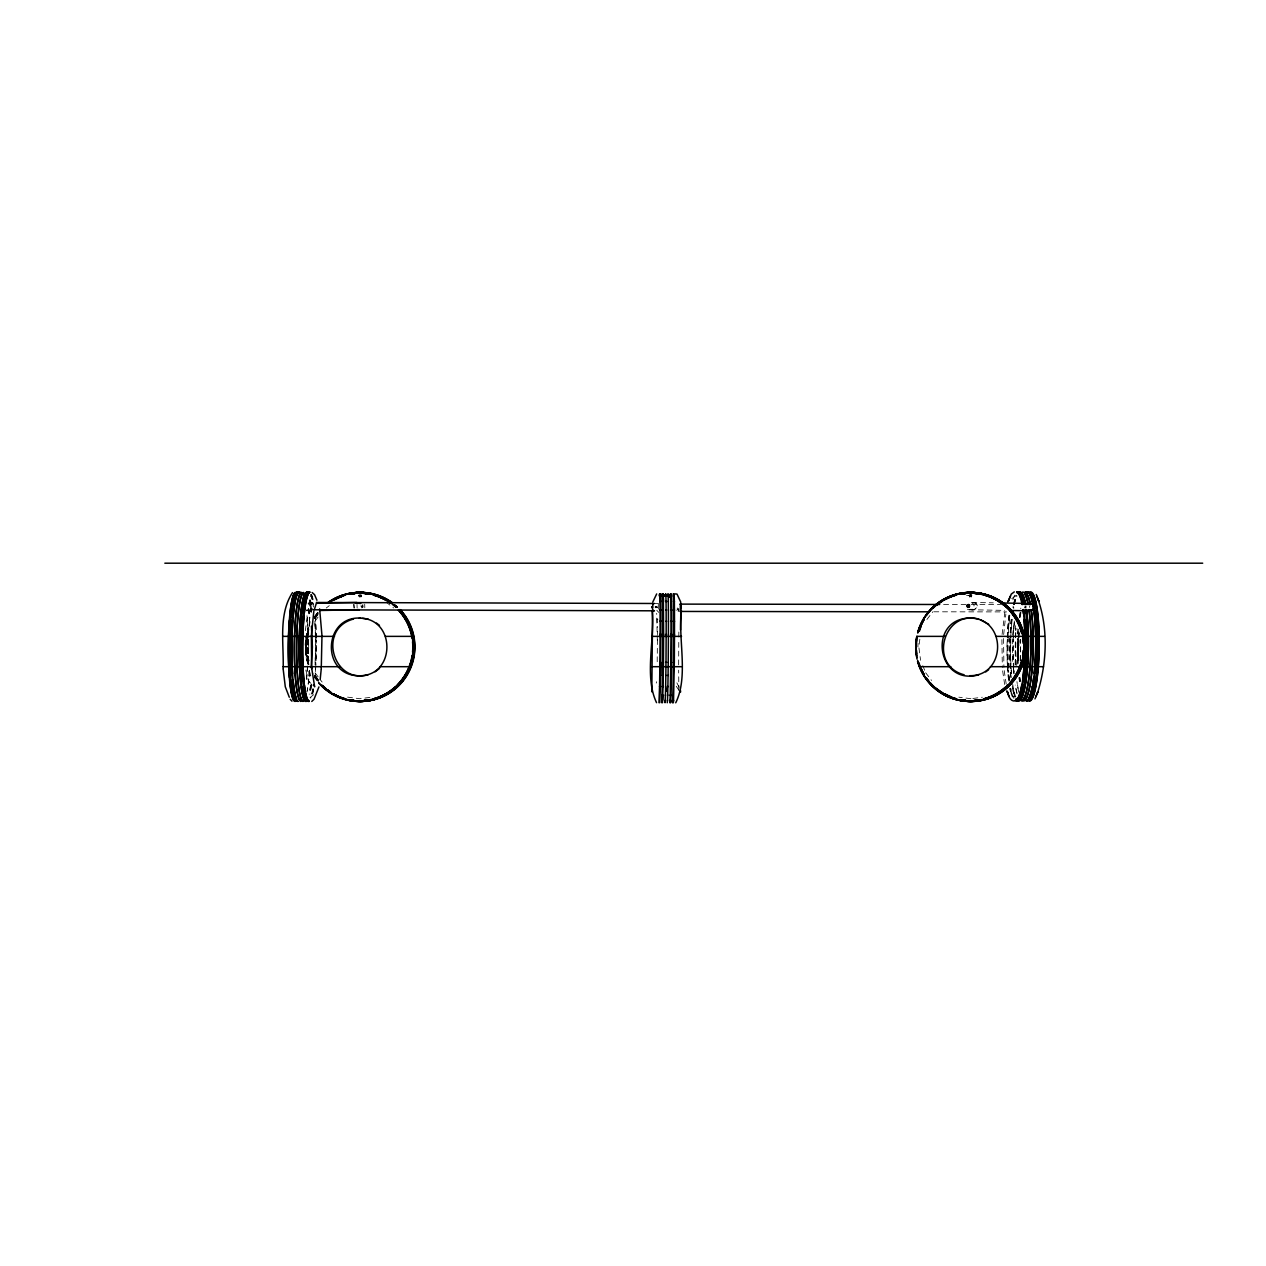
<?xml version="1.0" encoding="UTF-8"?>
<svg xmlns="http://www.w3.org/2000/svg" width="1266" height="1266" viewBox="0 0 1266 1266"><rect width="100%" height="100%" fill="white"/><g stroke="black" fill="none" stroke-linecap="round" stroke-linejoin="round"><path stroke-width="0.75" stroke-dasharray="5 3.75" d="M657.323 640.596L656.69 613.33M657.386 634.693L657.386 631.465M678.655 664.887L678.782 638.903M657.386 639.552L657.276 656.912M657.212 661.754L657.228 655.867M678.798 637.02L678.877 630.009M307.765 640.058L308.113 664.112M308.287 639.377L308.54 661.738M362.361 606.414C360.905 607.411 363.437 603.391 362.06 607.822M1001.912 639.567L1002.34 667.578M1003.542 638.507L1003.906 667.435M1012.199 638.871L1012.768 664.128M361.839 606.177L362.503 606.256M307.986 635.089L309.948 617.349M1029.559 607.427L1029.717 605.749M1025.254 607.981L1025.697 606.097M1002.086 634.456L1005.125 610.085M1003.669 634.551L1005.853 614.026M1012.483 635.326L1014.303 622.619M1015.063 665.22L1016.012 639.156M1016.645 665.41L1017.595 639.124M1018.228 663.447L1019.098 637.478M1024.479 607.854L1025.017 606.382M969.962 596.602L970.247 595.02L971.766 595.273M361.775 607.854L362.44 605.892M305.359 630.705L306.926 618.789L310.328 611.193M305.945 638.206L308.651 627.983M308.651 643.144L308.667 650.803M919.844 639.235L918.831 646.894L920.572 660.298M1017.263 664.033L1018.434 638.76M656.674 681.741L656.247 683.086M309.3 626.274L310.091 621.622M1026.046 606.097L1025.982 607.996M677.31 609.611L677.278 607.933M678.877 609.152L678.924 610.782M678.861 608.63L678.149 611.288L678.908 611.003M359.528 596.951L359.971 595.02L361.49 595.875M360.937 596.951C363.753 593.548 354.765 595.78 361.49 595.574L358.911 595.558L361.095 596.602L361.38 595.02L358.864 595.178L359.876 595.669M969.803 596.951L971.639 595.511M971.212 596.951L971.766 595.067L969.139 595.384L971.766 595.78L970.69 596.159M353.736 604.42L354.021 608.091M353.989 604.42L354.243 607.981M357.012 604.373L357.123 608.028M364.814 607.791L364.703 604.135M309.505 675.269L308.746 675.965L310.898 675.791M655.456 607.712L655.566 606.636L656.073 607.712C658.478 607.364 653.731 605.401 656.374 607.712L657.434 607.3M656.041 606.794L657.434 607.189M657.086 607.031L656.453 607.506M656.532 606.984L656.69 607.458M656.279 606.857L656.975 606.936M361.649 606.43L361.854 606.398M362.487 606.129L361.665 606.192M315.028 621.084L318.526 616.495M926.934 619.485L932.773 611.826M312.639 608.74L309.157 612.412M676.724 610.402L678.26 608.74M313.588 694.702L309.996 697.661M658.288 604.088L658.304 611.415M1011.724 598.676L1015.823 595.716M326.248 608.012L329.287 605.654M362.883 607.189L362.883 604.689M359.053 595.495L359.924 595.526M310.376 605.227C313.161 607.633 309.822 611.889 306.451 610.623M969.693 595.384L971.038 595.178M358.864 595.067L359.133 596.302M360.066 595.067L359.718 596.571M359.971 595.431L361.301 596.27M359.686 596.602L358.927 595.606M969.139 595.273C970.136 598.438 967.683 593.168 971.766 595.067M969.392 596.239L970.152 596.27M970.547 595.875L970.658 595.02L971.101 596.951M359.591 595.178L361.063 595.4M656.01 607.743L657.022 607.3M362.899 607.189L360.731 605.939M966.559 595.653L970.373 595.147M369.878 697.424L359.686 698.721L346.362 696.965M972.842 698.468L982.353 697.218M967.398 609.183C971.497 612.032 977.194 605.559 972.035 602.98M972.035 602.537L975.295 603.027M972.209 602.537L973.063 602.474M972.035 609.785C975.247 610.275 979.045 606.272 975.959 603.645M308.034 603.376L313.905 603.265M306.309 610.734L312.164 610.623M969.139 595.574L971.766 595.574M360.003 596.001L358.943 596.001L359.402 596.951M971.702 596.001L970.547 595.067M359.876 596.27L359.18 596.349M943.597 604.483L969.186 604.515M971.149 604.531L1000.662 604.562M933.77 611.795L1006.581 611.905M308.682 602.458L312.623 602.458M654.49 603.486L658.447 603.486M306.72 609.769L312.639 609.785M971.782 602.458L993.272 602.838M969.598 609.737L1004.777 610.386M970.927 698.721L958.837 697.17M657.877 619.406L657.086 618.726L657.307 627.382M309.6 618.172L309.869 618.821M971.924 609.721L970.294 609.231M973.965 602.632C981.055 604.009 975.057 612.617 970.057 609.278M308.54 603.835L310.471 605.116M362.187 604.99L362.994 606.414L361.269 606.256M310.518 596.286L312.48 597.599M1012.689 695.762L1014.636 697.075M393.631 604.024L397.856 607.269M386.003 602.078L393.631 607.949M656.753 610.275L658.826 612.428M305.802 669.999L308.334 680.554L312.022 684.922M308.809 681.551L309.964 682.77M676.25 686.267L678.703 689.923M310.803 683.64L312.243 685.27M1012.816 607.221L1013.639 608.139M315.076 672.863L322.102 682.042M925.699 672.784L931.539 680.443M679.146 687.296L675.775 680.712M655.155 606.636L655.266 607.712M1013.053 606.177L1013.892 608.076M969.677 596.951L969.234 595.938L969.993 596.508M360.383 595.938L360.826 596.951M922.772 665.647L924.971 670.996M309.838 672.373L310.708 675.3M1013.433 668.717L1014.066 671.803M1006.217 684.194L1004.017 669.271M1004.65 684.463L1002.435 669.429M308.762 671.202L309.632 676.645M1018.624 629.218L1018.908 634.171M1018.038 631.687L1018.228 635.231M1017.184 628.854L1017.468 633.855M1015.411 625.673L1015.886 633.95M678.877 690.524L678.655 670.157M655.661 606.636L655.772 607.712M917.913 646.942A53.805 53.504 -87.1 0 1 918.024 643.445M308.888 604.388A4.352 2.627 5.8 0 1 309.426 604.847L310.85 607.886L308.334 610.56A4.399 3.466 9.6 0 1 307.211 610.718M316.911 680.127A54.47 54.169 87.1 0 1 314.838 677.215M308.572 664.46A54.47 54.169 87.1 0 1 306.72 636.323M307.527 632.873A54.47 54.169 87.1 0 1 308.54 629.471M314.775 616.716A54.47 54.169 87.1 0 1 317.956 612.396M394.185 604.816A54.47 54.169 87.1 0 1 396.859 607.174M316.642 680.143A54.47 54.169 87.1 0 1 314.569 677.231M308.303 664.476A54.47 54.169 87.1 0 1 308.872 627.794M314.506 616.732A54.47 54.169 87.1 0 1 317.687 612.412M393.916 604.832A54.47 54.169 87.1 0 1 396.59 607.189M305.153 645.233A54.47 54.169 87.1 0 1 305.597 639.884M305.85 638.111A54.47 54.169 87.1 0 1 308.587 627.809M393.631 604.847A54.47 54.169 87.1 0 1 396.305 607.205M318.272 681.108A53.805 53.504 87.1 0 1 315.123 676.851M308.936 664.254A53.805 53.504 87.1 0 1 307.116 636.466M307.907 633.063A53.805 53.504 87.1 0 1 308.904 629.708M315.06 617.096A53.805 53.504 87.1 0 1 318.209 612.839M392.112 604.262A53.805 53.504 87.1 0 1 396.131 607.68M317.988 681.124A53.805 53.504 87.1 0 1 314.838 676.867M308.651 664.27A53.805 53.504 87.1 0 1 308.619 629.708M314.775 617.112A53.805 53.504 87.1 0 1 317.924 612.855M391.827 604.278A53.805 53.504 87.1 0 1 395.847 607.696M317.513 680.095A54.47 54.169 87.1 0 1 314.474 675.696M308.144 661.042A54.47 54.169 87.1 0 1 308.113 632.842M314.411 618.188A54.47 54.169 87.1 0 1 320.884 609.69M394.77 604.8A54.47 54.169 87.1 0 1 397.445 607.142M318.035 679.684A53.805 53.504 87.1 0 1 315.044 675.332M308.793 660.868A53.805 53.504 87.1 0 1 308.762 633.016M314.981 618.536A53.805 53.504 87.1 0 1 317.972 614.184M392.966 604.214A53.805 53.504 87.1 0 1 396.986 607.633M318.541 681.092A53.805 53.504 87.1 0 1 313.557 673.86M308.192 660.884A53.805 53.504 87.1 0 1 306.815 639.947M307.068 638.191A53.805 53.504 87.1 0 1 308.176 633.047M315.345 617.08A53.805 53.504 87.1 0 1 318.478 612.823M392.381 604.246A53.805 53.504 87.1 0 1 396.4 607.664M317.687 679.7A53.805 53.504 87.1 0 1 314.68 675.348M308.429 660.884A53.805 53.504 87.1 0 1 307.052 639.931M307.306 638.191A53.805 53.504 87.1 0 1 308.398 633.032M314.633 618.552A53.805 53.504 87.1 0 1 317.624 614.2M392.618 604.23A53.805 53.504 87.1 0 1 396.638 607.664M317.149 680.111A54.47 54.169 87.1 0 1 315.076 677.199M308.809 664.444A54.47 54.169 87.1 0 1 306.388 639.852M306.641 638.08A54.47 54.169 87.1 0 1 308.777 629.455M315.012 616.7A54.47 54.169 87.1 0 1 318.193 612.38M394.422 604.816A54.47 54.169 87.1 0 1 397.097 607.158M318.32 679.668A53.805 53.504 87.1 0 1 315.329 675.316M309.078 660.852A53.805 53.504 87.1 0 1 307.685 639.9M315.266 618.52A53.805 53.504 87.1 0 1 318.257 614.168M393.251 604.199A53.805 53.504 87.1 0 1 397.271 607.617M317.798 680.079A54.47 54.169 87.1 0 1 314.759 675.68M308.429 661.026A54.47 54.169 87.1 0 1 307.606 636.276M314.696 618.172A54.47 54.169 87.1 0 1 317.719 613.757M395.071 604.784A54.47 54.169 87.1 0 1 397.73 607.126M308.493 608.408A54.47 6.868 -89.7 0 1 309.838 625.135M309.49 670.569A54.47 6.868 -89.7 0 1 307.242 690.999M309.648 599.768A54.47 6.868 -89.7 0 1 311.404 611.905M310.629 685.46A54.47 6.868 -89.7 0 1 309.157 694.116M310.708 594.34A54.47 6.868 -89.7 0 1 313.208 604.626M314.87 621.479A54.47 6.868 -89.7 0 1 315.376 632.842M315.456 636.307A54.47 6.868 -89.7 0 1 315.06 664.919M312.765 689.274A54.47 6.868 -89.7 0 1 310.756 698.152M310.439 599.768A54.47 6.868 -89.7 0 1 311.816 608.424M311.42 685.46A54.47 6.868 -89.7 0 1 309.948 694.116M310.392 600.353A53.805 6.789 -89.7 0 1 311.752 608.899M311.357 684.985A53.805 6.789 -89.7 0 1 309.917 693.531M309.6 600.353A53.805 6.789 -89.7 0 1 311.341 612.348M310.566 684.969A53.805 6.789 -89.7 0 1 309.126 693.531M311.515 594.355A54.47 6.868 -89.7 0 1 313.145 599.783M315.25 615.719A54.47 6.868 -89.7 0 1 316.278 638.064M314.933 678.18A54.47 6.868 -89.7 0 0 316.31 639.836A53.805 6.789 -89.7 0 1 315.772 664.697M313.572 689.29A54.47 6.868 -89.7 0 1 312.655 694.132M311.483 595.004A53.805 6.789 -89.7 0 1 313.098 600.369M315.171 616.099A53.805 6.789 -89.7 0 1 316.199 638.175M315.677 666.596A53.805 6.789 -89.7 0 1 314.854 677.801M313.509 688.767A53.805 6.789 -89.7 0 1 312.607 693.546M310.692 595.004A53.805 6.789 -89.7 0 1 313.414 606.984M314.902 623.584A53.805 6.789 -89.7 0 1 315.408 638.175M315.424 639.916A53.805 6.789 -89.7 0 1 314.981 664.697M312.718 688.751A53.805 6.789 -89.7 0 1 310.724 697.519M305.517 639.773A54.47 6.868 -89.7 0 1 305.438 654M305.423 639.868A53.805 6.789 -89.7 0 1 305.423 650.392M308.429 608.883A53.805 6.789 -89.7 0 1 309.759 625.404M309.426 670.268A53.805 6.789 -89.7 0 1 306.894 692.059M306.989 615.672A54.47 6.868 -89.7 0 1 308.034 638.017M308.049 639.789A54.47 6.868 -89.7 0 1 306.673 678.149M307.227 620.008A53.805 6.789 -89.7 0 1 307.939 638.127M307.97 639.884A53.805 6.789 -89.7 0 1 307.511 664.666M307.416 666.549A53.805 6.789 -89.7 0 1 306.419 679.652M1013.908 698.389A53.805 8.862 -89.3 0 1 1010.743 688.261M1009.619 681.061A53.805 8.862 -89.3 0 1 1008.543 669.841M1008.432 668.005A53.805 8.862 -89.3 0 1 1008.227 635.975M1008.401 632.557A53.805 8.862 -89.3 0 1 1009.904 615.624M1012.911 599.862A53.805 8.862 -89.3 0 1 1015.11 594.466M1012.404 696.98A53.805 8.862 -89.3 0 1 1011.043 693.024M1010.664 691.568A53.805 8.862 -89.3 0 1 1009.952 688.245M1008.828 681.045A53.805 8.862 -89.3 0 1 1007.752 669.825M1007.641 667.989A53.805 8.862 -89.3 0 1 1007.309 639.457M1007.372 637.7A53.805 8.862 -89.3 0 1 1009.366 613.709M1019.462 681.614A54.47 8.973 -89.3 0 1 1019.035 677.832M1017.911 660.71A54.47 8.973 -89.3 0 1 1018.07 635.959M1019.51 617.349A54.47 8.973 -89.3 0 1 1020.855 608.076M1019.557 681.171A53.805 8.862 -89.3 0 1 1019.13 677.437M1018.022 660.535A53.805 8.862 -89.3 0 1 1018.18 636.102M1019.605 617.713A53.805 8.862 -89.3 0 1 1020.364 612M1011.771 693.626A54.47 8.973 -89.3 0 1 1010.664 688.783M1009.303 679.636A54.47 8.973 -89.3 0 1 1008.448 670.125M1008.322 668.274A54.47 8.973 -89.3 0 1 1007.989 639.377M1008.053 637.605A54.47 8.973 -89.3 0 1 1009.809 615.244M1013.655 693.641A54.47 8.973 -89.3 0 1 1012.214 686.947M1010.98 677.737A54.47 8.973 -89.3 0 1 1010.331 670.157M1010.221 668.29A54.47 8.973 -89.3 0 1 1010.015 635.864A53.805 8.862 -89.3 0 0 1010.315 668.021M1010.189 632.414A54.47 8.973 -89.3 0 1 1011.249 619.264M1013.544 604.151A54.47 8.973 -89.3 0 1 1016.234 595.273M1015.079 697.012A53.805 8.862 -89.3 0 1 1012.294 686.457M1011.075 677.342A53.805 8.862 -89.3 0 1 1010.442 669.856M1010.3 632.589A53.805 8.862 -89.3 0 1 1011.328 619.596M1013.607 604.689A53.805 8.862 -89.3 0 1 1016.266 595.906M1015.87 697.028A53.805 8.862 -89.3 0 1 1012.768 684.542M1011.502 673.401A53.805 8.862 -89.3 0 1 1011.012 666.169M1010.917 664.27A53.805 8.862 -89.3 0 1 1010.917 636.007M1011.091 632.589A53.805 8.862 -89.3 0 1 1012.12 619.612M1014.398 604.689A53.805 8.862 -89.3 0 1 1017.041 595.922M1014.446 693.657A54.47 8.973 -89.3 0 1 1012.689 685.017M1011.392 673.749A54.47 8.973 -89.3 0 1 1011.123 670.157M1011.012 668.306A54.47 8.973 -89.3 0 1 1010.664 639.409M1010.727 637.637A54.47 8.973 -89.3 0 1 1012.025 619.28M1014.335 604.167A54.47 8.973 -89.3 0 1 1015.554 599.309M1018.149 688.356A53.805 8.862 -89.3 0 1 1017.516 684.59M1015.648 664.334A53.805 8.862 -89.3 0 1 1015.522 639.552M1015.585 637.811A53.805 8.862 -89.3 0 1 1016.06 628.822M1017.041 693.103A53.805 8.862 -89.3 0 1 1015.3 684.574M1014.019 673.433A53.805 8.862 -89.3 0 1 1013.75 669.904M1013.639 668.068A53.805 8.862 -89.3 0 1 1013.306 639.536M1013.37 637.779A53.805 8.862 -89.3 0 1 1014.303 623.188M1018.798 692.233A54.47 8.973 -89.3 0 1 1016.946 681.583M1015.538 664.555A54.47 8.973 -89.3 0 1 1015.411 639.472M1015.474 637.7A54.47 8.973 -89.3 0 1 1015.965 628.601M1010.6 692.138A54.47 8.973 -89.3 0 1 1009.872 688.783M1008.511 679.62A54.47 8.973 -89.3 0 1 1007.42 666.375M1007.34 664.444A54.47 8.973 -89.3 0 1 1007.198 639.362M1007.261 637.589A54.47 8.973 -89.3 0 1 1009.287 613.298M1020.349 681.187A53.805 8.862 -89.3 0 1 1019.921 677.452M1018.813 660.535A53.805 8.862 -89.3 0 1 1018.829 639.599A54.47 8.973 -89.3 0 0 1018.703 660.71M1018.893 637.842A53.805 8.862 -89.3 0 1 1019.13 632.699M1020.254 681.63A54.47 8.973 -89.3 0 1 1019.81 677.832M1018.782 637.732A54.47 8.973 -89.3 0 1 1019.035 632.525M1020.301 617.349A54.47 8.973 -89.3 0 1 1021.346 609.785M1020.602 660.741A54.47 8.973 -89.3 0 1 1020.618 639.536M1016.978 693.689A54.47 8.973 -89.3 0 1 1015.221 685.048M1013.924 673.781A54.47 8.973 -89.3 0 1 1013.655 670.189M1013.528 668.337A54.47 8.973 -89.3 0 1 1013.338 635.912M1013.512 632.446A54.47 8.973 -89.3 0 1 1014.367 621.084M1020.712 660.567A53.805 8.862 -89.3 0 1 1020.728 639.615M308.018 664.397L305.486 652.307A54.47 54.169 87.1 0 0 308.018 664.492"/><path stroke-width="1.5" d="M361.38 592.725L358.864 593.058L361.38 592.899M660.077 634.345L660.108 621.02M660.884 634.345L660.899 621.02M662.798 634.361L662.545 595.637M663.606 634.361L663.337 595.637M666.169 634.377L666.185 621.068M668.401 634.393L668.416 621.068M670.964 634.408L670.98 621.084M671.755 634.408L671.787 621.1M673.686 634.424L673.702 621.115M674.477 634.424L674.509 621.115M970.247 592.915L969.25 593.105M660.092 634.171L659.76 675.49M660.899 634.171L660.551 675.506M662.814 634.187L662.64 662.371M663.606 634.187L663.431 662.387M666.169 634.203L665.995 662.403M668.416 634.219L668.226 662.419M670.98 634.234L670.79 662.435M671.771 634.234L671.597 662.435M673.686 634.25L673.512 662.45M674.493 634.25L674.319 662.45M297.589 701.38A54.47 6.868 -89.7 0 1 290.99 646.942A54.47 6.868 -89.7 0 1 298.159 592.441L298.159 593.105A53.805 6.789 -89.7 0 0 293.538 606.968M663.305 595.954L663.305 595.337M1027.106 592.868L1026.631 592.931M659.903 662.181L659.57 686.773M660.71 662.197L660.361 686.773M662.482 675.506L662.624 662.197M663.273 675.522L663.431 662.213M665.837 675.538L665.979 662.229M668.084 675.553L668.226 662.245M670.79 662.26L670.236 695.493M671.581 662.26L671.043 695.493M673.512 662.276L672.752 700.937M674.303 662.276L673.544 700.937M680.491 630.009L680.839 610.529M662.292 686.789L662.466 675.174M663.083 686.789L663.273 675.174M665.647 686.805L665.837 675.189M667.894 686.821L668.068 675.205M652.037 610.354C655.139 639.488 643.935 676.171 656.548 702.677M659.57 686.299L658.953 702.693M660.361 686.299L659.744 702.709M662.292 686.314L661.675 702.709M663.083 686.314L662.466 702.725M665.441 695.461L665.647 686.33M667.688 695.477L667.878 686.346M661.865 700.209L662.086 694.844M662.672 700.225L662.878 694.86M665.441 694.876L665.03 702.741M667.467 700.905L667.688 694.892M670.236 694.907L669.825 702.772M671.043 694.907L670.632 702.772M321.263 668.828L321.975 635.69L319.633 608.899M321.2 669.366L320.171 679.605M311.199 667.673L312.386 646.958L311.42 626.243M659.444 595.606L659.649 593.754L659.95 601.651M659.444 596.254L659.633 594.434L659.808 596.27M660.235 595.606L660.441 593.754L660.757 601.667M660.235 596.254L660.441 594.434L660.615 596.27M665.52 595.637L665.726 593.786L665.9 596.318M665.52 596.286L665.71 594.466M667.752 596.302L667.957 593.801L668.131 596.318M665.03 702.06L665.236 700.24M667.261 702.757L667.467 700.256M669.841 702.092L670.03 700.272M670.632 702.092L670.838 700.272M672.547 702.788L672.752 700.288M673.354 702.788L673.559 700.288M675.743 702.804C688.688 676.455 677.959 639.662 681.425 610.56M652.639 608.218L652.955 603.645M680.617 608.614L680.38 604.214M652.212 689.4L651.816 691.837L652.623 610.386M313.81 611.32L311.341 635.738L311.721 668.859M1034.559 608.266L1034.195 605.465L1031.553 603.676M652.639 604.452L652.94 603.629M654.49 603.486L316.579 602.474L314.348 609.626M680.491 609.801C680.712 597.061 681.472 606.303 680.507 610.687M318.921 686.932L314.031 699.275L311.768 701.443M1008.986 599.673L1008.353 601.255L1011.265 594.102L1014.288 591.902M1035.746 696.949L1037.883 691.727L1034.971 698.879M967.224 605.211L967.224 606.667M1034.29 608.25L1034.559 607.174M1010.49 596.033L1007.847 601.809M1037.36 693.372C1047.156 662.767 1048.549 626.607 1036.917 596.27M652.765 602.078L656.674 593.928M969.091 606.287C967.161 605.496 969.788 605.813 968.047 606.145M967.192 605.211C970.405 602.157 970.373 609.706 967.192 606.667M1015.759 699.069A54.47 8.973 -89.3 0 0 1026.046 674.62A54.47 8.973 -89.3 0 0 1025.745 609.579L1028.546 610.813L1031.284 610.228M968.079 605.591L968.965 605.987L967.984 606.145M292.509 592.615C278.109 614.469 284.011 643.951 283.141 668.717M375.084 671.835L379.531 668.401M985.708 671.93L988.667 669.635M1032.708 609.769L1033.578 609.12M1027.992 603.85L1026.584 604.483M967.556 605.465L969.25 605.465L968.443 606.873L967.556 605.465L968.443 606.873M968.363 606.873L969.25 606.414M1031.11 610.402C1036.443 609.025 1033.309 601.318 1027.691 603.929M1031.553 610.402L1032.565 609.88M969.139 592.947L971.766 592.947L969.25 592.899M1017.627 591.966L1019.146 592.077M353.467 619.074C317.038 628.632 333.148 684.732 368.184 674.715M298.744 593.232L297.747 593.153M355.335 603.027L360.747 603.455M1028.166 603.945L1030.397 603.518L1001.09 602.98M358.974 592.535L359.94 592.583M970.706 592.567L971.639 592.535M359.338 609.626L357.012 609.706M969.455 592.535L969.566 592.52A54.47 54.169 -87.1 0 0 941.081 601.651M978.792 674.794C936.808 686.52 927.108 618.694 969.756 618.093C1007.277 617.855 1006.438 676.202 969.867 675.696M359.196 618.172C396.084 617.713 396.163 676.218 359.243 675.775C320.662 675.87 323.067 615.782 360.699 618.093M317.813 603.202L356.901 602.489M319.981 610.481L359.069 609.785M164.833 563.196L1202.7 563.196M296.893 591.918L299.789 591.918M306.878 591.918L309.774 591.918M358.025 591.918L362.329 591.918M968.3 591.918L972.605 591.918M1017.199 591.839L1020.095 591.839M1025.777 591.887L1028.672 591.887M296.893 592.061L299.789 592.061M306.878 592.061L309.774 592.061M358.025 592.061L362.329 592.061M968.3 592.061L972.605 592.061M1017.199 591.997L1020.095 591.997A54.47 8.973 -89.3 0 1 1025.634 604.072M1025.777 592.045L1028.672 592.045M297.747 592.947L298.95 592.947A53.805 6.789 -89.7 0 0 297.178 594.957M1019.225 592.884L1018.038 592.979L1019.225 593.074M1026.631 593.026L1027.834 593.026M297.842 593.311L298.808 593.311M662.055 594.292L664.27 594.83L662.387 594.197M661.881 594.862L664.777 594.862M668.211 595.083L671.107 595.083M668.211 595.242L671.107 595.242M662.719 595.906L663.938 595.906M662.719 596.001L663.938 596.001M670.268 596.128L669.065 596.128L670.268 596.318M662.783 596.207L663.906 596.207M669.065 596.523L670.268 596.618M669.065 596.824L670.268 596.729M969.25 605.465L969.17 606.414M282.745 636.371L311.325 636.371M312.164 636.371L332.847 636.371M333.528 636.371L334.493 636.371M385.402 636.371L413.776 636.371M651.61 636.371L681.535 636.371M916.853 636.371L945.227 636.371M996.136 636.371L1024.447 636.371M1024.78 636.371L1044.45 636.371M283.046 666.691L321.374 666.691M322.64 666.691L338.481 666.691M339.13 666.691L340.222 666.691M379.816 666.691L410.975 666.691M651.452 666.691L681.314 666.691M919.654 666.691L949.183 666.691M949.722 666.691L950.813 666.691M990.408 666.691L1043.5 666.691M679.937 604.119L939.673 604.483M679.953 611.446L927.867 611.795M312.639 609.785L654.506 610.813M1010.648 610.481L1028.229 610.813M312.116 592.52L314.569 594.688L316.927 600.258M978.855 619.153C943.819 609.136 927.709 665.236 964.138 674.794M362.567 618.346L368.121 619.074M653.936 610.798L652.908 609.753M980.58 619.881L988.714 624.328M316.563 602.474L317.086 603.455M376.508 623.094L379.484 625.372M290.183 699.307L291.955 701.158M680.807 602.252L677.009 594.055L674.034 593.849L674.208 596.365M313.651 684.621L314.664 686.821L311.61 667.641M289.297 697.234L285.293 686.805L283.188 669.239M1006.802 690.872L1009.318 696.711M1036.253 594.466L1038.927 601.461L1038.342 599.847M1007.894 693.135L1007.309 691.521C1008.258 695.129 1010.11 702.076 1015.379 700.873A54.47 8.973 -89.3 0 0 1023.972 668.274A54.47 8.973 -89.3 0 0 1023.07 609.547M673.243 593.833L673.417 596.365M671.328 593.833L671.724 610.291M680.475 690.524L680.617 692.027M670.521 593.817L670.933 610.275M663.162 593.77L663.479 601.682M662.355 593.77L662.672 601.667M674.224 595.716L674.351 601.746M673.417 595.7L673.559 601.746M668.147 595.669L668.274 601.714M665.9 595.653L666.027 601.698M662.197 696.616L662.292 700.209M674.367 601.16L674.446 610.307M673.559 601.16L673.654 610.291M668.29 601.128L668.369 610.259M666.043 601.113L666.122 610.244M666.881 688.008L666.913 691.426M660.757 601.081L660.852 610.212M659.966 601.065L660.045 610.212M674.462 609.832L674.493 621.448M673.654 609.816L673.686 621.448M671.74 609.816L671.771 621.432M670.933 609.801L670.98 621.432M668.385 609.785L668.416 621.416M666.138 609.769L666.169 621.4M660.852 609.737L660.899 621.369M660.061 609.737L660.092 621.353M1028.166 591.871L1026.283 591.871M1019.589 591.808L1017.706 591.808M971.972 591.887L968.933 591.887M670.6 595.052L668.717 594.419L668.717 595.257M652.386 606.778L652.401 608.266L651.737 606.778M361.696 591.887L358.658 591.887M309.252 591.887L307.385 591.887M299.282 591.887L297.399 591.887M974.867 593.295A53.805 53.504 -87.1 0 1 980.106 593.896M985.233 595.02A53.805 53.504 -87.1 0 1 1009.192 608.946M1012.705 612.855A53.805 53.504 -87.1 0 1 1024.716 643.492M1024.7 650.502A53.805 53.504 -87.1 0 1 1023.783 657.497M1022.991 660.915A53.805 53.504 -87.1 0 1 1012.642 681.124M1009.113 685.033A53.805 53.504 -87.1 0 1 974.757 700.652M966.037 700.509A53.805 53.504 -87.1 0 1 960.815 699.718M962.651 593.881A53.805 53.504 -87.1 0 1 966.148 593.422M971.386 592.504A54.47 54.169 -87.1 0 1 1023.15 662.798A54.47 54.169 -87.1 0 1 941.192 692.249M941.287 601.651A54.47 54.169 -87.1 0 1 955.672 594.83M957.365 594.34A54.47 54.169 -87.1 0 1 969.629 592.52M970.832 592.472A54.47 54.169 -87.1 0 1 1019.716 670.252A54.47 54.169 -87.1 0 1 928.864 681.488M923.832 674.161A54.47 54.169 -87.1 0 1 918.91 662.719M918.942 631.117A54.47 54.169 -87.1 0 1 923.879 619.675M928.943 612.364A54.47 54.169 -87.1 0 1 937.837 603.708M940.733 601.619A54.47 54.169 -87.1 0 1 969.06 592.504M971.18 592.488A54.47 54.169 -87.1 0 1 1022.944 662.783A54.47 54.169 -87.1 0 1 940.986 692.249M936.713 689.036A54.47 54.169 -87.1 0 1 930.368 682.865M932.852 608.424A54.47 54.169 -87.1 0 1 936.793 604.847M970.326 592.441A54.47 54.169 -87.1 0 1 1024.226 642.194A54.47 54.169 -87.1 0 1 979.615 700.573A54.47 54.169 -87.1 0 1 917.929 660.994M916.806 655.772A54.47 54.169 -87.1 0 1 916.204 650.439M916.22 643.35A54.47 54.169 -87.1 0 1 916.821 638.001M917.961 632.794A54.47 54.169 -87.1 0 1 968.553 592.472M974.076 593.248A53.805 53.504 -87.1 0 1 997.323 600.353M998.827 601.255A53.805 53.504 -87.1 0 1 1011.914 612.807M1013.006 614.2A53.805 53.504 -87.1 0 1 1023.783 641.688M1023.925 643.445A53.805 53.504 -87.1 0 1 1023.909 650.455M1023.767 652.212A53.805 53.504 -87.1 0 1 1012.942 679.7M1011.851 681.092A53.805 53.504 -87.1 0 1 998.732 692.629M997.228 693.531A53.805 53.504 -87.1 0 1 984.331 698.895M980.928 699.702A53.805 53.504 -87.1 0 1 973.965 700.62M965.246 700.462A53.805 53.504 -87.1 0 1 961.749 700.003M956.637 698.879A53.805 53.504 -87.1 0 1 945.259 694.354M942.252 692.613A53.805 53.504 -87.1 0 1 936.539 688.498M919.353 631.307A53.805 53.504 -87.1 0 1 921.126 626.322M936.634 605.338A53.805 53.504 -87.1 0 1 942.347 601.223M945.354 599.483A53.805 53.504 -87.1 0 1 956.748 594.957M960.134 594.165A53.805 53.504 -87.1 0 1 965.357 593.39M973.712 593.232A53.805 53.504 -87.1 0 1 996.975 600.337M998.463 601.239A53.805 53.504 -87.1 0 1 1021.868 633.016M1022.659 636.434A53.805 53.504 -87.1 0 1 1023.561 643.429M1023.561 650.439A53.805 53.504 -87.1 0 1 1022.643 657.45M1021.836 660.868A53.805 53.504 -87.1 0 1 1011.487 681.061M1007.973 684.969A53.805 53.504 -87.1 0 1 983.967 698.879M978.855 699.987A53.805 53.504 -87.1 0 1 973.601 700.589M964.882 700.446A53.805 53.504 -87.1 0 1 961.4 699.987M956.273 698.864A53.805 53.504 -87.1 0 1 944.895 694.338M943.376 693.483A53.805 53.504 -87.1 0 1 936.191 688.482M928.801 681.029A53.805 53.504 -87.1 0 1 926.649 678.212M923.816 673.781A53.805 53.504 -87.1 0 1 921.426 669.097M918.989 631.291A53.805 53.504 -87.1 0 1 923.879 619.992M936.27 605.322A53.805 53.504 -87.1 0 1 941.983 601.208M945.006 599.467A53.805 53.504 -87.1 0 1 956.384 594.941M959.786 594.15A53.805 53.504 -87.1 0 1 965.008 593.374M916.837 657.513A54.47 54.169 -87.1 0 1 916.869 636.228A54.47 54.169 -87.1 0 0 917.122 659.254M973.427 593.216A53.805 53.504 -87.1 0 1 980.406 594.15M983.793 594.941A53.805 53.504 -87.1 0 1 1003.875 605.338M1011.281 612.776A53.805 53.504 -87.1 0 1 1021.583 633M1022.691 638.143A53.805 53.504 -87.1 0 1 1023.276 643.413M1023.276 650.423A53.805 53.504 -87.1 0 1 1022.659 655.693M1021.551 660.852A53.805 53.504 -87.1 0 1 1011.202 681.061M1005.141 687.359A53.805 53.504 -87.1 0 1 983.682 698.864M978.555 699.971A53.805 53.504 -87.1 0 1 975.073 700.446M964.597 700.43A53.805 53.504 -87.1 0 1 961.116 699.971M955.988 698.848A53.805 53.504 -87.1 0 1 944.61 694.322M943.091 693.467A53.805 53.504 -87.1 0 1 935.906 688.467M928.516 681.013A53.805 53.504 -87.1 0 1 926.364 678.196M923.531 673.781A53.805 53.504 -87.1 0 1 921.142 669.081M916.837 653.889A53.805 53.504 -87.1 0 1 916.505 650.376M916.505 643.365A53.805 53.504 -87.1 0 1 916.853 639.852M918.705 631.275A53.805 53.504 -87.1 0 1 923.594 619.976M926.427 615.545A53.805 53.504 -87.1 0 1 928.579 612.744M935.985 605.306A53.805 53.504 -87.1 0 1 943.186 600.29M944.705 599.451A53.805 53.504 -87.1 0 1 956.099 594.925M959.501 594.134A53.805 53.504 -87.1 0 1 964.708 593.358M974.662 593.279A53.805 53.504 -87.1 0 1 979.9 593.881M985.027 595.004A53.805 53.504 -87.1 0 1 1006.454 606.541M1012.515 612.839A53.805 53.504 -87.1 0 1 1022.817 633.063M1023.909 638.206A53.805 53.504 -87.1 0 1 1024.59 645.233M1024.59 648.73A53.805 53.504 -87.1 0 1 1023.893 655.756M1022.786 660.915A53.805 53.504 -87.1 0 1 1012.436 681.108M1008.907 685.017A53.805 53.504 -87.1 0 1 984.916 698.927M981.514 699.718A53.805 53.504 -87.1 0 1 974.551 700.636M965.831 700.494A53.805 53.504 -87.1 0 1 960.609 699.718M950.592 696.648A53.805 53.504 -87.1 0 1 945.844 694.385M962.461 593.881A53.805 53.504 -87.1 0 1 965.942 593.422M974.314 593.263A53.805 53.504 -87.1 0 1 979.552 593.865M984.663 594.988A53.805 53.504 -87.1 0 1 1007.388 607.712M1009.841 610.18A53.805 53.504 -87.1 0 1 1023.561 638.191M1024.02 641.704A53.805 53.504 -87.1 0 1 1024.004 652.227M1023.545 655.741A53.805 53.504 -87.1 0 1 1008.559 685.001M1007.309 686.219A53.805 53.504 -87.1 0 1 998.969 692.644M997.466 693.546A53.805 53.504 -87.1 0 1 984.568 698.911M981.166 699.702A53.805 53.504 -87.1 0 1 974.203 700.62M965.483 700.478A53.805 53.504 -87.1 0 1 960.261 699.702M950.244 696.632A53.805 53.504 -87.1 0 1 945.496 694.369M962.097 593.865A53.805 53.504 -87.1 0 1 965.594 593.406M354.116 700.509A53.805 53.504 87.1 0 1 348.91 699.734M345.507 698.943A53.805 53.504 87.1 0 1 332.61 693.578M331.106 692.676A53.805 53.504 87.1 0 1 326.786 689.669M332.499 600.4A53.805 53.504 87.1 0 1 345.396 595.02M350.524 593.896A53.805 53.504 87.1 0 1 355.762 593.295M362.725 593.279A53.805 53.504 87.1 0 1 367.979 593.881M373.09 595.004A53.805 53.504 87.1 0 1 386.003 600.369M387.491 601.271A53.805 53.504 87.1 0 1 390.419 603.217M398.299 610.165A53.805 53.504 87.1 0 1 412.083 638.175M412.542 641.672A53.805 53.504 87.1 0 1 412.542 652.212M412.099 655.709A53.805 53.504 87.1 0 1 410.991 660.868M410.516 662.545A53.805 53.504 87.1 0 1 397.176 684.985M395.926 686.204A53.805 53.504 87.1 0 1 373.201 698.927M369.814 699.718A53.805 53.504 87.1 0 1 364.592 700.509M398.79 609.706A54.47 54.169 87.1 0 1 395.736 687.296A54.47 54.169 87.1 0 1 318.621 682.912M327.704 602.695A54.47 54.169 87.1 0 1 390.798 602.663M399.344 609.674A54.47 54.169 87.1 0 1 345.887 699.56M344.194 699.085A54.47 54.169 87.1 0 1 321.596 685.476M328.274 602.679A54.47 54.169 87.1 0 1 358.041 592.504M359.797 592.472A54.47 54.169 87.1 0 1 391.352 602.648M399.075 609.69A54.47 54.169 87.1 0 1 396.021 687.296A54.47 54.169 87.1 0 1 318.905 682.896M328.005 602.679A54.47 54.169 87.1 0 1 391.083 602.663M354.417 700.494A53.805 53.504 87.1 0 1 349.194 699.718M345.792 698.927A53.805 53.504 87.1 0 1 334.414 694.401M331.391 692.66A53.805 53.504 87.1 0 1 327.071 689.654M328.385 603.233A53.805 53.504 87.1 0 1 331.296 601.271M332.784 600.385A53.805 53.504 87.1 0 1 345.681 595.004M350.809 593.881A53.805 53.504 87.1 0 1 354.306 593.422M364.766 593.406A53.805 53.504 87.1 0 1 368.264 593.881M373.375 594.988A53.805 53.504 87.1 0 1 384.769 599.498M386.288 600.353A53.805 53.504 87.1 0 1 390.703 603.202M398.584 610.149A53.805 53.504 87.1 0 1 397.461 684.969M394.913 687.375A53.805 53.504 87.1 0 1 373.486 698.911M370.099 699.702A53.805 53.504 87.1 0 1 364.877 700.494M399.945 609.642A54.47 54.169 87.1 0 1 346.488 699.528M344.795 699.054A54.47 54.169 87.1 0 1 333.417 694.1M328.954 691.204A54.47 54.169 87.1 0 1 322.181 685.444M328.859 602.648A54.47 54.169 87.1 0 1 344.684 594.783M346.378 594.308A54.47 54.169 87.1 0 1 358.626 592.472M360.399 592.441A54.47 54.169 87.1 0 1 391.954 602.616M335.174 599.483A53.805 53.504 87.1 0 1 343.213 595.97M349.938 594.15A53.805 53.504 87.1 0 1 355.16 593.374M363.88 593.232A53.805 53.504 87.1 0 1 370.843 594.15M374.245 594.941A53.805 53.504 87.1 0 1 391.558 603.17M399.455 610.101A53.805 53.504 87.1 0 1 413.222 638.111M413.681 641.625A53.805 53.504 87.1 0 1 399.518 683.672M397.065 686.156A53.805 53.504 87.1 0 1 374.356 698.864M369.229 699.987A53.805 53.504 87.1 0 1 363.991 700.589M352.929 700.288A53.805 53.504 87.1 0 1 349.463 699.702M330.189 691.695A53.805 53.504 87.1 0 1 327.34 689.638M328.654 603.217A53.805 53.504 87.1 0 1 331.565 601.271M334.572 599.514A53.805 53.504 87.1 0 1 342.627 596.001M351.078 593.865A53.805 53.504 87.1 0 1 354.575 593.406M363.295 593.263A53.805 53.504 87.1 0 1 368.533 593.865M373.644 594.973A53.805 53.504 87.1 0 1 386.557 600.337M388.045 601.239A53.805 53.504 87.1 0 1 390.972 603.186M401.18 612.791A53.805 53.504 87.1 0 1 411.513 633M412.32 636.402A53.805 53.504 87.1 0 1 413.096 641.656M413.112 652.18A53.805 53.504 87.1 0 1 412.336 657.418M411.545 660.836A53.805 53.504 87.1 0 1 402.335 679.668M397.73 684.969A53.805 53.504 87.1 0 1 363.405 700.62M353.167 700.272A53.805 53.504 87.1 0 1 349.701 699.702M334.81 599.498A53.805 53.504 87.1 0 1 342.864 595.985M351.315 593.865A53.805 53.504 87.1 0 1 354.812 593.39M363.516 593.248A53.805 53.504 87.1 0 1 368.77 593.849M373.881 594.957A53.805 53.504 87.1 0 1 386.795 600.321M388.282 601.223A53.805 53.504 87.1 0 1 391.21 603.186M399.091 610.133A53.805 53.504 87.1 0 1 411.751 632.984M412.178 634.677A53.805 53.504 87.1 0 1 413.333 641.64M413.349 652.164A53.805 53.504 87.1 0 1 412.21 659.127M411.782 660.82A53.805 53.504 87.1 0 1 402.572 679.652M400.341 682.39A53.805 53.504 87.1 0 1 388.377 692.613M386.89 693.499A53.805 53.504 87.1 0 1 373.992 698.879M368.881 700.003A53.805 53.504 87.1 0 1 363.627 700.604M399.581 609.658A54.47 54.169 87.1 0 1 346.124 699.56M344.431 699.069A54.47 54.169 87.1 0 1 321.833 685.46M328.511 602.663A54.47 54.169 87.1 0 1 344.336 594.814M346.014 594.324A54.47 54.169 87.1 0 1 358.278 592.488M360.035 592.456A54.47 54.169 87.1 0 1 391.59 602.632M350.223 594.15A53.805 53.504 87.1 0 1 355.445 593.358M364.165 593.216A53.805 53.504 87.1 0 1 371.128 594.134M374.53 594.925A53.805 53.504 87.1 0 1 385.924 599.451M387.443 600.29A53.805 53.504 87.1 0 1 391.843 603.154M400.911 611.399A53.805 53.504 87.1 0 1 411.925 631.275M412.4 632.953A53.805 53.504 87.1 0 1 413.191 636.355M413.776 639.852A53.805 53.504 87.1 0 1 413.776 653.889M413.207 657.386A53.805 53.504 87.1 0 1 400.99 682.358M396.068 687.311A53.805 53.504 87.1 0 1 387.538 693.467M386.019 694.322A53.805 53.504 87.1 0 1 374.641 698.848M369.514 699.971A53.805 53.504 87.1 0 1 364.276 700.573M400.23 609.626A54.47 54.169 87.1 0 1 346.773 699.528M345.08 699.038A54.47 54.169 87.1 0 1 333.702 694.085M326.406 689.02A54.47 54.169 87.1 0 1 322.466 685.428M333.607 599.736A54.47 54.169 87.1 0 1 344.969 594.767M346.662 594.292A54.47 54.169 87.1 0 1 358.927 592.456M360.683 592.425A54.47 54.169 87.1 0 1 392.238 602.6M308.382 700.763A53.805 6.789 -89.7 0 1 306.641 698.943M306.087 697.534A53.805 6.789 -89.7 0 1 305.027 693.578M304.742 692.106A53.805 6.789 -89.7 0 1 303.666 685.033M303.286 681.583A53.805 6.789 -89.7 0 1 303.27 616.146M303.65 612.396A53.805 6.789 -89.7 0 1 307.179 595.02M309.173 700.763A53.805 6.789 -89.7 0 1 307.432 698.943M306.878 697.534A53.805 6.789 -89.7 0 1 305.818 693.578M305.533 692.106A53.805 6.789 -89.7 0 1 304.457 685.033M304.077 681.583A53.805 6.789 -89.7 0 1 304.062 616.146M304.441 612.412A53.805 6.789 -89.7 0 1 307.97 595.02M309.173 701.443A54.47 6.868 -89.7 0 1 302.59 647.005A54.47 6.868 -89.7 0 1 309.743 592.504M308.382 701.443A54.47 6.868 -89.7 0 1 301.799 646.989A54.47 6.868 -89.7 0 1 308.951 592.504M298.38 701.396A54.47 6.868 -89.7 0 1 291.797 646.942A54.47 6.868 -89.7 0 1 298.95 592.441M296.64 698.879A53.805 6.789 -89.7 0 1 293.111 679.684M292.652 673.844A53.805 6.789 -89.7 0 1 292.921 620.039M293.095 618.045A53.805 6.789 -89.7 0 1 294.06 608.899M294.329 606.968A53.805 6.789 -89.7 0 1 296.608 596.365M306.483 701.427A54.47 6.868 -89.7 0 1 299.884 646.989A54.47 6.868 -89.7 0 1 307.037 592.488M306.483 700.763A53.805 6.789 -89.7 0 1 302.004 686.947M301.561 683.339A53.805 6.789 -89.7 0 1 300.659 625.325A53.805 6.789 -89.7 0 1 307.037 593.168M305.692 700.747A53.805 6.789 -89.7 0 1 301.213 686.947M300.77 683.324A53.805 6.789 -89.7 0 1 299.868 625.325A53.805 6.789 -89.7 0 1 306.245 593.153M305.692 701.427A54.47 6.868 -89.7 0 1 299.093 646.973A54.47 6.868 -89.7 0 1 306.245 592.488M303.144 701.411A54.47 6.868 -89.7 0 1 296.56 646.973A54.47 6.868 -89.7 0 1 303.713 592.472M303.144 700.731A53.805 6.789 -89.7 0 1 296.655 653.984A53.805 6.789 -89.7 0 1 301.941 594.988M300.928 700.731A53.805 6.789 -89.7 0 1 294.408 646.958A53.805 6.789 -89.7 0 1 301.482 593.137M300.928 701.396A54.47 6.868 -89.7 0 1 294.424 639.852A54.47 6.868 -89.7 0 1 303.254 594.308M295.848 698.879A53.805 6.789 -89.7 0 1 292.319 679.684M291.86 673.829A53.805 6.789 -89.7 0 1 292.13 620.039M292.288 618.045A53.805 6.789 -89.7 0 1 293.269 608.883M295.69 701.38A54.47 6.868 -89.7 0 1 289.091 646.926A54.47 6.868 -89.7 0 1 296.244 592.425M294.883 701.364A54.47 6.868 -89.7 0 1 288.3 646.926A54.47 6.868 -89.7 0 1 295.453 592.425M293.934 698.879A53.805 6.789 -89.7 0 1 290.594 681.504M290.246 677.769A53.805 6.789 -89.7 0 1 290.231 620.024M290.563 616.083A53.805 6.789 -89.7 0 1 294.472 594.941M293.142 698.864A53.805 6.789 -89.7 0 1 289.787 681.504M289.455 677.769A53.805 6.789 -89.7 0 1 289.439 620.024M289.772 616.067A53.805 6.789 -89.7 0 1 295.453 593.105M1017.437 592.615A53.805 8.862 -89.3 0 1 1021.789 599.799M1022.153 601.255A53.805 8.862 -89.3 0 1 1022.881 604.562M1023.767 610.006A53.805 8.862 -89.3 0 1 1024.226 613.614M1024.795 619.454A53.805 8.862 -89.3 0 1 1023.466 679.114M1022.627 684.4A53.805 8.862 -89.3 0 1 1016.187 700.209M1016.645 592.615A53.805 8.862 -89.3 0 1 1020.997 599.783M1021.377 601.239A53.805 8.862 -89.3 0 1 1022.089 604.562M1022.975 610.006A53.805 8.862 -89.3 0 1 1023.434 613.599M1024.004 619.454A53.805 8.862 -89.3 0 1 1024.89 646.34M1024.732 653.351A53.805 8.862 -89.3 0 1 1022.675 679.098M1021.836 684.4A53.805 8.862 -89.3 0 1 1015.395 700.193M1016.645 591.934A54.47 8.973 -89.3 0 1 1022.168 604.04M1017.437 591.95A54.47 8.973 -89.3 0 1 1022.944 604.04M1023.846 609.547A54.47 8.973 -89.3 0 1 1024.764 668.274A54.47 8.973 -89.3 0 1 1016.171 700.889M1022.643 592.013A54.47 8.973 -89.3 0 1 1028.166 604.104M1029.068 609.611A54.47 8.973 -89.3 0 1 1029.97 668.337A54.47 8.973 -89.3 0 1 1021.377 700.953M1026.536 609.579A54.47 8.973 -89.3 0 1 1026.837 674.636A54.47 8.973 -89.3 0 1 1016.551 699.085M1019.336 591.966A54.47 8.973 -89.3 0 1 1024.843 604.072M1019.32 592.646A53.805 8.862 -89.3 0 1 1024.764 604.594M1025.666 610.038A53.805 8.862 -89.3 0 1 1026.109 613.63M1026.694 619.485A53.805 8.862 -89.3 0 1 1022.596 692.993M1021.884 695.161A53.805 8.862 -89.3 0 1 1020.396 698.373M1020.111 592.662A53.805 8.862 -89.3 0 1 1025.555 604.61M1026.441 610.038A53.805 8.862 -89.3 0 1 1026.9 613.646M1027.486 619.485A53.805 8.862 -89.3 0 1 1023.387 692.993M1022.675 695.161A53.805 8.862 -89.3 0 1 1021.171 698.389M1027.391 592.061A54.47 8.973 -89.3 0 1 1035.73 646.467A54.47 8.973 -89.3 0 1 1026.109 701M1029.654 594.561A53.805 8.862 -89.3 0 1 1034.116 673.37M1033.657 677.326A53.805 8.862 -89.3 0 1 1032.581 684.526M1032.217 686.457A53.805 8.862 -89.3 0 1 1028.435 698.484M1024.922 594.498A53.805 8.862 -89.3 0 1 1028.087 604.626M1028.973 610.07A53.805 8.862 -89.3 0 1 1029.875 668.068A53.805 8.862 -89.3 0 1 1021.393 700.272M1024.859 592.71A53.805 8.862 -89.3 0 1 1030.287 604.657M1031.189 610.101A53.805 8.862 -89.3 0 1 1032.091 668.1A53.805 8.862 -89.3 0 1 1023.593 700.304M1024.859 592.045A54.47 8.973 -89.3 0 1 1030.366 604.135M1031.268 609.642A54.47 8.973 -89.3 0 1 1031.568 674.699A54.47 8.973 -89.3 0 1 1021.282 699.133M1028.166 592.757A53.805 8.862 -89.3 0 1 1034.908 673.385M1034.449 677.326A53.805 8.862 -89.3 0 1 1033.357 684.526M1033.009 686.473A53.805 8.862 -89.3 0 1 1026.916 700.335M1028.166 592.077A54.47 8.973 -89.3 0 1 1036.522 646.467A54.47 8.973 -89.3 0 1 1026.9 701.016M1030.065 592.108A54.47 8.973 -89.3 0 1 1038.405 646.499A54.47 8.973 -89.3 0 1 1028.799 701.032M1032.328 594.593A53.805 8.862 -89.3 0 1 1036.142 608.487M1036.395 610.165A53.805 8.862 -89.3 0 1 1037.297 668.163A53.805 8.862 -89.3 0 1 1028.799 700.367M1033.119 594.593A53.805 8.862 -89.3 0 1 1036.933 608.487M1037.186 610.18A53.805 8.862 -89.3 0 1 1038.088 668.179A53.805 8.862 -89.3 0 1 1029.59 700.367M1030.856 592.108A54.47 8.973 -89.3 0 1 1039.196 646.515A54.47 8.973 -89.3 0 1 1029.59 701.048M669.192 595.463L670.173 595.495L669.255 595.447M308.825 592.535L307.844 592.535L308.825 592.52M308.92 592.947L307.717 592.947L308.92 593.058M1001.09 602.3A54.47 54.169 -87.1 0 0 917.66 632.778A54.47 54.169 -87.1 0 1 1001.01 602.284A54.47 54.169 -87.1 0 1 1000.915 691.537A54.47 54.169 -87.1 0 1 917.549 660.963A54.47 54.169 -87.1 0 0 1000.995 691.537A54.47 54.169 -87.1 0 0 1001.09 602.3"/></g></svg>
